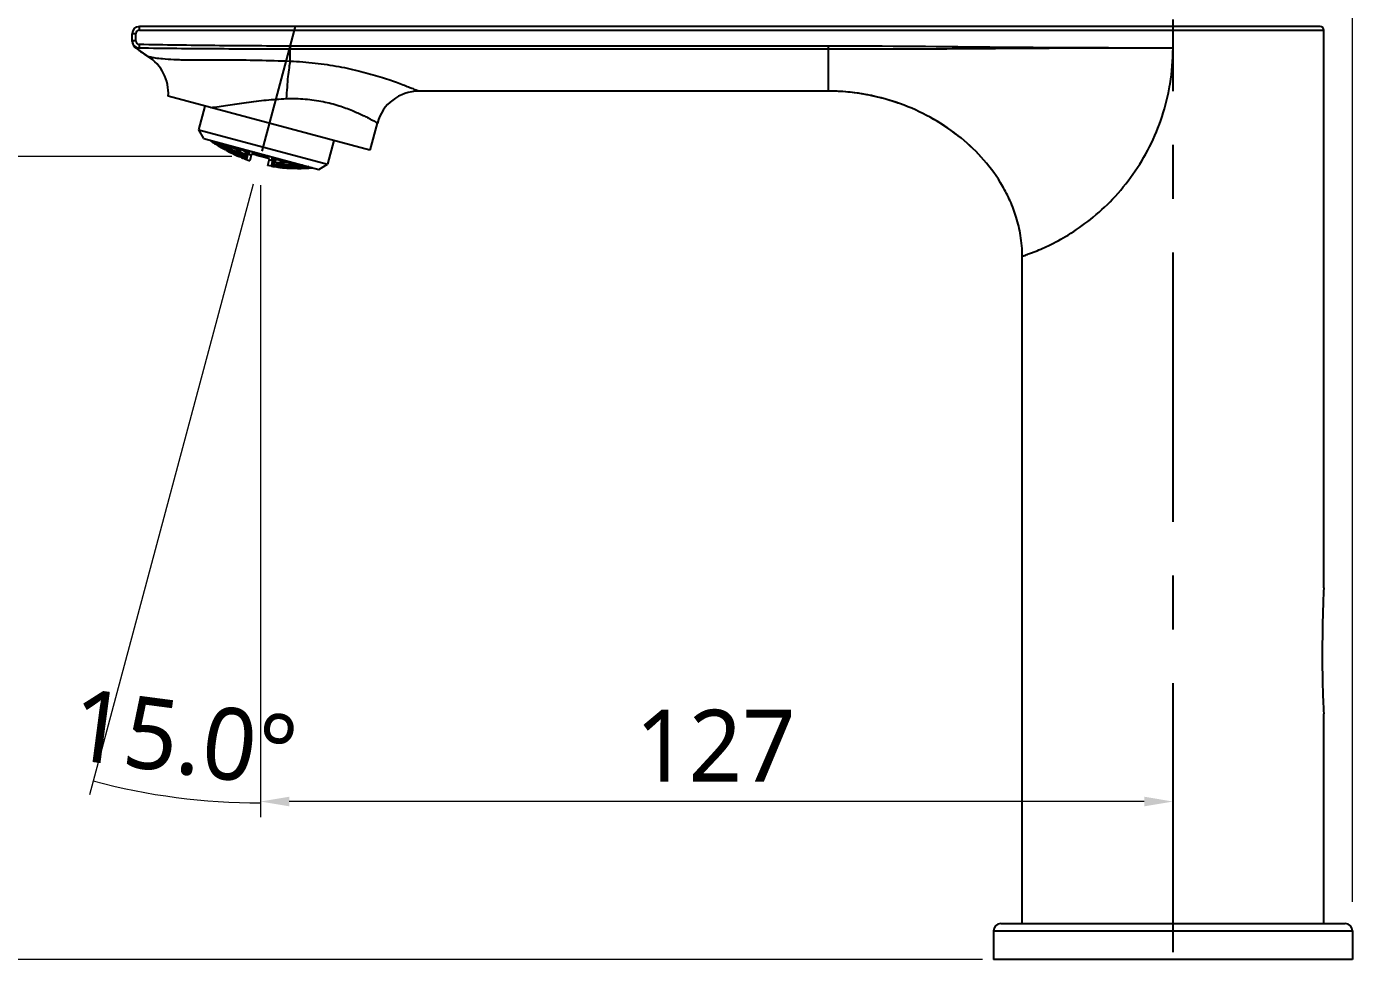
# Model space of a CAD drawing. Extents: x 857 to 1647, y 4681 to 5260.
# Drawn here: x 1226.4 to 1411.1, y 4921.3 to 5051.3 of the extents above; entities that cross this region are included whole.
import ezdxf

# ---------------------------------------------------------------- set-up
doc = ezdxf.new("R2010")
doc.units = 0
doc.header["$LTSCALE"] = 30
doc.header["$MEASUREMENT"] = 0
doc.header["$PDMODE"] = 3
doc.header["$PDSIZE"] = -10
doc.linetypes.add('CENTER', pattern=[2, 1.25, -0.25, 0.25, -0.25])
doc.layers.get('0').update_dxf_attribs({"linetype": 'CONTINUOUS'})
doc.layers.get('DEFPOINTS').update_dxf_attribs({"linetype": 'CONTINUOUS'})
for name, color, linetype in [('80T168354_DXF_AXIS', 7, 'CONTINUOUS'), ('80T168354_DXF_CONTINUOUS_LINE', 7, 'CONTINUOUS'), ('8DZ35B00_DXF_CONTINUOUS_LINE', 7, 'CONTINUOUS'), ('M24421NP-R06DXF_CONTINUOUS_LINE', 7, 'CONTINUOUS')]:
    doc.layers.add(name, color=color, linetype=linetype)
doc.styles.add('Daelim Dimension', font='NanumGothic.ttf')
doc.dimstyles.new('DEFAULT', dxfattribs={"dimscale": 2, "dimtxt": 2, "dimasz": 2, "dimexe": 0, "dimexo": 2, "dimgap": 1, "dimtad": 1, "dimdec": 1, "dimzin": 9, "dimdsep": 46, "dimtxsty": 'Daelim Dimension', "dimcen": 0.5, "dimclrd": 252, "dimclre": 252, "dimclrt": 3, "dimadec": 1, "dimazin": 0, "dimtfac": 1, "dimtdec": 1, "dimtix": 1, "dimtmove": 0, "dimatfit": 3, "dimfxl": 0, "dimtolj": 1, "dimtzin": 1, "dimlwd": 9, "dimlwe": 9, "dimarcsym": 0})

# ---------------------------------------------------------------- blocks, each defined once
blk = doc.blocks.new('*D49')
at = {"color": 5, "lineweight": 9, "ltscale": 0.5}
for p, q in [((1241.12, 5054.27), (1241.12, 5123.09)), ((1411.12, 4929.27), (1411.12, 5123.09)), ((1407.12, 5121.09), (1245.12, 5121.09))]:
    blk.add_line(p, q, dxfattribs=at)
at = {"color": 5, "ltscale": 0.5}
for points in [[(1245.12, 5121.76), (1245.12, 5120.42), (1241.12, 5121.09)], [(1407.12, 5121.76), (1407.12, 5120.42), (1411.12, 5121.09)]]:
    blk.add_solid(points, dxfattribs=at)
at = {"layer": 'DEFPOINTS', "color": 0, "ltscale": 0.5}
for p in [(1241.12, 5121.09), (1241.12, 5050.27), (1411.12, 4925.27)]:
    blk.add_point(p, dxfattribs=at)
at = {"color": 7, "ltscale": 0.5, "insert": (1325.94, 5133.9), "char_height": 10, "width": 20.9, "attachment_point": 2, "style": 'Daelim Dimension'}
blk.add_mtext('\\A1;170', dxfattribs=at)
blk = doc.blocks.new('*D50')
at = {"color": 5, "lineweight": 9, "ltscale": 0.5}
for p, q in [((1254.99, 5033.16), (1195.15, 5033.16)), ((1197.15, 5029.16), (1197.15, 4925.25)), ((1359.6, 4921.25), (1195.15, 4921.25))]:
    blk.add_line(p, q, dxfattribs=at)
at = {"color": 5, "ltscale": 0.5}
for points in [[(1196.48, 5029.16), (1197.82, 5029.16), (1197.15, 5033.16)], [(1196.48, 4925.25), (1197.82, 4925.25), (1197.15, 4921.25)]]:
    blk.add_solid(points, dxfattribs=at)
at = {"layer": 'DEFPOINTS', "color": 0, "ltscale": 0.5}
for p in [(1258.99, 5033.16), (1197.15, 4921.25), (1363.6, 4921.25)]:
    blk.add_point(p, dxfattribs=at)
at = {"color": 7, "ltscale": 0.5, "insert": (1184.36, 4977.37), "char_height": 10, "width": 20.9, "attachment_point": 2, "rotation": 90, "style": 'Daelim Dimension'}
blk.add_mtext('\\A1;112', dxfattribs=at)
blk = doc.blocks.new('*D51')
at = {"color": 5, "lineweight": 9, "ltscale": 0.5}
for p, q in [((1259.01, 5029.14), (1259.01, 4941.26)), ((1386.12, 4930.25), (1386.12, 4945.26)), ((1382.12, 4943.26), (1263.01, 4943.26))]:
    blk.add_line(p, q, dxfattribs=at)
at = {"color": 5, "ltscale": 0.5}
for points in [[(1263.01, 4943.93), (1263.01, 4942.59), (1259.01, 4943.26)], [(1382.12, 4943.93), (1382.12, 4942.59), (1386.12, 4943.26)]]:
    blk.add_solid(points, dxfattribs=at)
at = {"layer": 'DEFPOINTS', "color": 0, "ltscale": 0.5}
for p in [(1259.01, 5033.14), (1259.01, 4943.26), (1386.12, 4926.25)]:
    blk.add_point(p, dxfattribs=at)
at = {"color": 7, "ltscale": 0.5, "insert": (1322.37, 4956.05), "char_height": 10, "width": 20.9, "attachment_point": 2, "style": 'Daelim Dimension'}
blk.add_mtext('\\A1;127', dxfattribs=at)
blk = doc.blocks.new('*D52')
at = {"color": 5, "lineweight": 9, "ltscale": 0.5}
for p, q in [((1257.97, 5029.27), (1235.18, 4944.2)), ((1259.01, 5029.14), (1259.01, 4941.06))]:
    blk.add_line(p, q, dxfattribs=at)
blk.add_arc((1259.01, 5033.16), 90.1, 255, 270, dxfattribs=at)
at = {"layer": 'DEFPOINTS', "color": 0, "ltscale": 0.5}
for p in [(1259.01, 5033.44), (1259.01, 5033.14), (1259.01, 5033.14), (1259.09, 5033.43), (1243.37, 4944.43)]:
    blk.add_point(p, dxfattribs=at)
at = {"color": 7, "ltscale": 0.5, "insert": (1249, 4957.09), "char_height": 10, "width": 20.6, "attachment_point": 2, "rotation": 352.5, "style": 'Daelim Dimension'}
blk.add_mtext('\\A1;15.0°', dxfattribs=at)
blk = doc.blocks.new('_None')

msp = doc.modelspace()

# ---------------------------------------------------------------- linework, layer by layer
at = {"layer": '80T168354_DXF_AXIS', "color": 7, "linetype": 'CENTER'}
for p, q in [((1386.12, 4922.25), (1386.12, 5052.25)), ((1259.21, 5033.89), (1263.87, 5051.27))]:
    msp.add_line(p, q, dxfattribs=at)
at = {"layer": '80T168354_DXF_CONTINUOUS_LINE', "color": 7, "linetype": 'Continuous'}
for p, q in [((1406.62, 5051.25), (1242.12, 5051.25)), ((1407.12, 4973.02), (1407.12, 5050.75)), ((1241.12, 5049.16), (1241.12, 5050.25)), ((1243.3, 5047.09), (1241.72, 5048.25)), ((1241.73, 5048.24), (1241.73, 5048.24)), ((1274.25, 5034), (1246.14, 5041.53)), ((1338.12, 5042.25), (1281.07, 5042.25)), ((1275.27, 5037.8), (1274.25, 5034)), ((1365.12, 4926.25), (1365.12, 5019.25)), ((1407.12, 4926.25), (1407.12, 4955.48))]:
    msp.add_line(p, q, dxfattribs=at)
at = {"layer": '80T168354_DXF_CONTINUOUS_LINE', "color": 9, "linetype": 'Continuous'}
for p, q in [((1242.12, 5050.75), (1242.12, 5051.25)), ((1242.12, 5050.75), (1407.12, 5050.75)), ((1386.12, 5048.25), (1386.12, 5051.25)), ((1241.62, 5050.25), (1241.12, 5050.25)), ((1241.62, 5049.24), (1241.12, 5049.24)), ((1241.62, 5049.24), (1241.62, 5050.25)), ((1242.11, 5048.74), (1242.1, 5048.24)), ((1263.12, 5048.53), (1263.12, 5048.1)), ((1338.12, 5048.53), (1263.12, 5048.53)), ((1338.12, 5042.25), (1338.12, 5048.53)), ((1253.84, 5046.6), (1254.27, 5046.6)), ((1338.12, 5048.1), (1263.12, 5048.1))]:
    msp.add_line(p, q, dxfattribs=at)
at = {"layer": '80T168354_DXF_CONTINUOUS_LINE', "color": 4, "linetype": 'Continuous'}
for p, q in [((1347.71, 5040.63), (1347.76, 5040.61)), ((1359.44, 5033.01), (1359.46, 5032.98))]:
    msp.add_line(p, q, dxfattribs=at)
at = {"layer": '80T168354_DXF_CONTINUOUS_LINE', "color": 7, "linetype": 'Continuous'}
for centre, radius, start, end in [((1242.12, 5050.25), 1, 90, 180), ((1406.62, 5050.75), 0.5, 0, 90), ((1242.12, 5049.24), 1, 180.0001, 268.8228), ((1242.12, 5049.16), 1, 180, 246.911), ((1248.7, 5056.16), 10.55, 228.6484, 230.9402), ((1240.16, 5041.98), 6, 355.6831, 58.3462), ((1281.07, 5036.25), 6, 90, 165)]:
    msp.add_arc(centre, radius, start, end, dxfattribs=at)
at = {"layer": '80T168354_DXF_CONTINUOUS_LINE', "color": 9, "linetype": 'Continuous'}
for centre, radius, start, end in [((1242.12, 5050.25), 0.5, 90, 180), ((1242.12, 5049.24), 0.5, 179.9953, 268.818), ((1070.75, 5045.57), 192.39, 0.2539, 0.7538), ((1355.54, 5048.25), 30.58, 350.6499, 359.9975), ((1355.83, 5048.21), 30.29, 350.3013, 350.6368), ((1352.41, 5056.34), 39.21, 290.9476, 291.2927)]:
    msp.add_arc(centre, radius, start, end, dxfattribs=at)
at = {"layer": '80T168354_DXF_CONTINUOUS_LINE', "color": 4, "linetype": 'Continuous'}
for centre, radius, start, end in [((1251.23, 5059.91), 15.07, 237.9049, 238.0621), ((1251.34, 5060.09), 15.28, 238.0622, 238.2757), ((1338.1, 5013.27), 28.98, 80.4466, 89.9572), ((1337.96, 5012.36), 29.9, 70.9662, 80.3311), ((1338.66, 5013.68), 28.4, 51.9918, 61.4384), ((1339.23, 5014.45), 27.45, 51.8005, 51.9406), ((1339.93, 5015.3), 26.35, 42.2326, 51.8665), ((1344.7, 5018.59), 20.51, 21.758, 21.9247)]:
    msp.add_arc(centre, radius, start, end, dxfattribs=at)
at = {"layer": '80T168354_DXF_CONTINUOUS_LINE', "color": 9, "linetype": 'Continuous'}
for points, knots in [([(1263.12, 5048.53), (1259.62, 5048.53), (1254.37, 5048.56), (1247.36, 5048.65), (1243.86, 5048.71), (1242.11, 5048.74)], [0, 0, 0, 0, 0.499999, 0.75, 1, 1, 1, 1]), ([(1386.12, 5048.25), (1378.12, 5048.25), (1362.12, 5048.29), (1346.12, 5048.53), (1338.12, 5048.53)], [0, 0, 0, 0, 0.5, 1, 1, 1, 1]), ([(1241.73, 5048.24), (1241.79, 5048.22), (1241.92, 5048.19), (1242.04, 5048.22), (1242.1, 5048.24)], [0, 0, 0, 0, 0.506949, 1, 1, 1, 1]), ([(1263.12, 5048.1), (1259.62, 5048.1), (1254.36, 5048.11), (1247.36, 5048.16), (1243.85, 5048.21), (1242.1, 5048.24)], [0, 0, 0, 0, 0.500029, 0.750022, 1, 1, 1, 1]), ([(1243.3, 5047.09), (1243.31, 5047.09), (1243.34, 5047.08), (1243.42, 5047.06), (1243.54, 5047.04), (1243.73, 5047), (1244, 5046.95), (1244.54, 5046.86), (1245.52, 5046.75), (1247.06, 5046.65), (1249.04, 5046.6), (1251.35, 5046.59), (1252.99, 5046.6), (1253.84, 5046.6)], [0, 0, 0, 0, 0.002295, 0.009208, 0.021221, 0.03915, 0.064147, 0.097645, 0.19629, 0.343477, 0.534982, 0.75795, 1, 1, 1, 1]), ([(1254.27, 5046.6), (1255.74, 5046.6), (1258.69, 5046.58), (1261.65, 5046.49), (1263.14, 5046.43)], [0, 0, 0, 0, 0.496859, 1, 1, 1, 1]), ([(1386.12, 5048.25), (1382.12, 5048.25), (1376.12, 5048.24), (1368.12, 5048.21), (1362.12, 5048.17), (1356.12, 5048.12), (1348.12, 5048.09), (1342.12, 5048.1), (1338.12, 5048.1)], [0, 0, 0, 0, 0.250006, 0.375008, 0.50001, 0.625008, 0.750002, 1, 1, 1, 1]), ([(1263.14, 5046.43), (1263.07, 5046.13), (1262.95, 5045.41), (1262.8, 5044.2), (1262.68, 5042.76), (1262.62, 5041.74), (1262.59, 5041.2)], [0, 0, 0, 0, 0.176108, 0.413331, 0.694746, 1, 1, 1, 1]), ([(1263.14, 5046.43), (1264.3, 5046.38), (1266.57, 5046.21), (1269.85, 5045.72), (1272.88, 5045.05), (1275.19, 5044.4), (1276.83, 5043.87), (1277.89, 5043.5), (1278.81, 5043.16), (1279.58, 5042.86), (1280.13, 5042.64), (1280.48, 5042.5), (1280.69, 5042.41), (1280.85, 5042.35), (1280.96, 5042.3), (1281.03, 5042.27), (1281.06, 5042.25), (1281.07, 5042.25)], [0, 0, 0, 0, 0.187817, 0.368875, 0.538082, 0.689831, 0.757288, 0.818077, 0.871385, 0.916411, 0.952389, 0.966769, 0.978642, 0.987946, 0.994629, 0.998654, 1, 1, 1, 1]), ([(1366.65, 5019.8), (1367.36, 5020.08), (1369.02, 5020.79), (1371.72, 5022.25), (1374.77, 5024.39), (1378.94, 5028.21), (1383.27, 5034.34), (1385.18, 5040.13), (1385.69, 5043.11)], [0, 0, 0, 0, 0.072569, 0.172338, 0.293159, 0.427424, 0.711547, 1, 1, 1, 1]), ([(1252.02, 5039.96), (1252.83, 5040.05), (1254.51, 5040.29), (1257.1, 5040.69), (1259.81, 5041.04), (1261.66, 5041.17), (1262.59, 5041.2)], [0, 0, 0, 0, 0.230015, 0.478449, 0.737457, 1, 1, 1, 1]), ([(1262.59, 5041.2), (1263.47, 5041.24), (1265.19, 5041.2), (1267.66, 5040.85), (1269.85, 5040.28), (1271.71, 5039.6), (1273.01, 5039.01), (1273.86, 5038.59), (1274.35, 5038.33), (1274.74, 5038.11), (1274.99, 5037.97), (1275.14, 5037.88), (1275.21, 5037.84), (1275.25, 5037.82), (1275.27, 5037.8)], [0, 0, 0, 0, 0.198764, 0.387403, 0.55928, 0.708899, 0.831721, 0.881773, 0.923575, 0.956661, 0.980622, 0.989076, 0.995137, 1, 1, 1, 1]), ([(1365.12, 5019.25), (1365.12, 5019.25), (1365.13, 5019.25), (1365.14, 5019.26), (1365.17, 5019.27), (1365.21, 5019.28), (1365.25, 5019.29), (1365.34, 5019.32), (1365.47, 5019.36), (1365.65, 5019.43), (1365.88, 5019.51), (1366.14, 5019.61), (1366.33, 5019.68), (1366.43, 5019.72)], [0, 0, 0, 0, 0.003912, 0.015649, 0.035216, 0.062617, 0.097859, 0.140946, 0.250688, 0.39183, 0.564039, 0.766899, 1, 1, 1, 1])]:
    msp.add_open_spline(points, degree=3, knots=knots, dxfattribs=at)
at = {"layer": '80T168354_DXF_CONTINUOUS_LINE', "color": 7, "linetype": 'Continuous'}
for points, knots in [([(1242.05, 5047.97), (1242.15, 5047.89), (1242.55, 5047.58), (1242.98, 5047.29), (1243.3, 5047.09)], [0, 0, 0, 0, 0.251016, 1, 1, 1, 1]), ([(1365.12, 5019.25), (1365.12, 5020.22), (1364.97, 5022.05), (1364.36, 5024.63), (1363.49, 5026.93), (1362.08, 5029.67), (1359.88, 5032.72), (1355.52, 5036.91), (1348.37, 5040.99), (1341.69, 5042.25), (1338.12, 5042.25)], [0, 0, 0, 0, 0.074281, 0.140891, 0.203119, 0.262622, 0.377415, 0.490718, 0.725343, 1, 1, 1, 1]), ([(1407.12, 4973.02), (1407.06, 4971.7), (1406.96, 4968.75), (1406.89, 4964.18), (1406.93, 4959.66), (1407.05, 4956.76), (1407.12, 4955.48)], [0, 0, 0, 0, 0.226623, 0.503739, 0.781601, 1, 1, 1, 1])]:
    msp.add_open_spline(points, degree=3, knots=knots, dxfattribs=at)
at = {"layer": '8DZ35B00_DXF_CONTINUOUS_LINE', "color": 9, "linetype": 'Continuous'}
msp.add_line((1361.12, 4925.25), (1411.12, 4925.25), dxfattribs=at)
at = {"layer": '8DZ35B00_DXF_CONTINUOUS_LINE', "color": 7, "linetype": 'Continuous'}
for p, q in [((1361.12, 4925.25), (1361.12, 4921.25)), ((1362.12, 4926.25), (1410.12, 4926.25)), ((1411.12, 4925.25), (1411.12, 4921.25)), ((1411.12, 4921.25), (1361.12, 4921.25))]:
    msp.add_line(p, q, dxfattribs=at)
for centre, start, end in [((1362.12, 4925.25), 90, 180), ((1410.12, 4925.25), 0, 90)]:
    msp.add_arc(centre, 1, start, end, dxfattribs=at)
at = {"layer": 'M24421NP-R06DXF_CONTINUOUS_LINE', "color": 7, "linetype": 'Continuous'}
for p, q in [((1250.39, 5036.86), (1251.27, 5040.16)), ((1251.1, 5035.64), (1250.39, 5036.86)), ((1250.39, 5036.86), (1268.34, 5032.05)), ((1251.1, 5035.64), (1267.11, 5031.35)), ((1252.17, 5035.28), (1252.19, 5035.35)), ((1252.26, 5035.22), (1252.29, 5035.2)), ((1252.35, 5035.22), (1252.33, 5035.24)), ((1252.47, 5035.15), (1252.47, 5035.15)), ((1252.48, 5035.05), (1252.49, 5035.04)), ((1252.51, 5035.06), (1252.5, 5035.07)), ((1252.55, 5035.24), (1252.54, 5035.25)), ((1252.58, 5034.98), (1252.59, 5034.97)), ((1252.59, 5034.97), (1252.61, 5034.96)), ((1252.61, 5034.96), (1252.62, 5035)), ((1252.62, 5035.01), (1252.66, 5035.15)), ((1252.67, 5035.17), (1252.68, 5035.22)), ((1253.27, 5034.54), (1253.28, 5034.58)), ((1253.29, 5034.59), (1253.32, 5034.73)), ((1253.33, 5034.75), (1253.39, 5034.98)), ((1253.38, 5034.47), (1253.39, 5034.47)), ((1253.41, 5034.49), (1253.39, 5034.5)), ((1253.4, 5035.01), (1253.4, 5035.02)), ((1253.59, 5034.36), (1253.61, 5034.35)), ((1253.61, 5034.34), (1253.61, 5034.34)), ((1253.64, 5034.42), (1253.63, 5034.42)), ((1253.73, 5034.28), (1253.71, 5034.29)), ((1253.73, 5034.28), (1253.75, 5034.37)), ((1253.76, 5034.39), (1253.8, 5034.57)), ((1253.81, 5034.6), (1253.89, 5034.87)), ((1254.4, 5033.91), (1254.43, 5034)), ((1254.43, 5034.02), (1254.48, 5034.2)), ((1254.49, 5034.22), (1254.56, 5034.5)), ((1254.51, 5033.86), (1254.52, 5033.86)), ((1254.52, 5033.86), (1254.53, 5033.86)), ((1254.57, 5034.53), (1254.61, 5034.7)), ((1254.73, 5033.73), (1254.74, 5033.72)), ((1254.76, 5033.75), (1254.75, 5033.75)), ((1254.75, 5033.75), (1254.75, 5033.75)), ((1254.83, 5033.68), (1254.85, 5033.67)), ((1254.85, 5033.67), (1254.86, 5033.66)), ((1254.86, 5033.66), (1254.87, 5033.71)), ((1254.87, 5033.72), (1254.91, 5033.85)), ((1254.92, 5033.87), (1254.98, 5034.09)), ((1254.99, 5034.13), (1255.07, 5034.45)), ((1255, 5034.59), (1255.02, 5034.57)), ((1255.08, 5034.49), (1255.1, 5034.57)), ((1255.6, 5033.54), (1255.66, 5033.77)), ((1255.67, 5033.8), (1255.76, 5034.11)), ((1255.77, 5034.16), (1255.83, 5034.37)), ((1256.1, 5033.45), (1256.18, 5033.72)), ((1256.19, 5033.76), (1256.28, 5034.12)), ((1256.22, 5034.27), (1256.23, 5034.25)), ((1256.3, 5034.17), (1256.32, 5034.24)), ((1256.89, 5033.47), (1256.98, 5033.83)), ((1257, 5033.88), (1257.04, 5034.05)), ((1257.41, 5033.49), (1257.52, 5033.9)), ((1258.16, 5033.38), (1258.24, 5033.66)), ((1258.25, 5033.71), (1258.25, 5033.72)), ((1258.25, 5033.71), (1258.27, 5033.72)), ((1269.22, 5035.35), (1268.34, 5032.05)), ((1255.55, 5033.33), (1255.56, 5033.38)), ((1255.56, 5033.39), (1255.6, 5033.52)), ((1255.68, 5033.31), (1255.67, 5033.31)), ((1255.67, 5033.31), (1255.67, 5033.31)), ((1255.67, 5033.28), (1255.67, 5033.28)), ((1255.71, 5033.44), (1255.7, 5033.45)), ((1255.88, 5033.22), (1255.91, 5033.2)), ((1255.9, 5033.19), (1255.88, 5033.2)), ((1255.9, 5033.18), (1255.9, 5033.19)), ((1256, 5033.15), (1256.02, 5033.14)), ((1256.02, 5033.14), (1256.01, 5033.14)), ((1256.02, 5033.14), (1256.05, 5033.23)), ((1256.05, 5033.25), (1256.1, 5033.42)), ((1256.72, 5032.86), (1256.75, 5032.95)), ((1256.75, 5032.97), (1256.8, 5033.14)), ((1256.8, 5033.17), (1256.88, 5033.44)), ((1256.83, 5032.83), (1256.85, 5032.83)), ((1256.86, 5032.95), (1256.88, 5032.94)), ((1257.25, 5033.54), (1257.03, 5032.72)), ((1257.03, 5032.74), (1257.04, 5032.73)), ((1257.03, 5032.72), (1257.51, 5032.55)), ((1257.09, 5032.93), (1257.08, 5032.94)), ((1257.76, 5033.49), (1257.51, 5032.55)), ((1260.27, 5032.82), (1257.76, 5033.49)), ((1258.67, 5033.32), (1258.74, 5033.59)), ((1259.39, 5033.13), (1259.47, 5033.4)), ((1259.86, 5032.93), (1259.94, 5033.2)), ((1259.94, 5033.27), (1259.95, 5033.26)), ((1259.95, 5033.26), (1259.95, 5033.27)), ((1260.02, 5031.88), (1260.27, 5032.82)), ((1260.51, 5031.79), (1260.02, 5031.88)), ((1260.51, 5031.79), (1260.73, 5032.61)), ((1260.56, 5032.64), (1260.67, 5033.05)), ((1260.58, 5032), (1260.57, 5032)), ((1260.63, 5032.23), (1260.64, 5032.22)), ((1260.76, 5031.84), (1260.75, 5031.84)), ((1260.85, 5031.76), (1260.87, 5031.84)), ((1260.88, 5031.86), (1260.93, 5032.04)), ((1260.93, 5032.06), (1261, 5032.33)), ((1261.01, 5032.37), (1261.11, 5032.73)), ((1261.12, 5032.78), (1261.17, 5032.94)), ((1261.63, 5031.75), (1261.67, 5031.93)), ((1261.68, 5031.96), (1261.75, 5032.23)), ((1261.76, 5032.26), (1261.86, 5032.63)), ((1261.87, 5032.68), (1261.89, 5032.75)), ((1262.16, 5031.79), (1262.22, 5032.01)), ((1262.23, 5032.04), (1262.31, 5032.36)), ((1262.32, 5032.4), (1262.38, 5032.62)), ((1262.92, 5031.73), (1262.98, 5031.95)), ((1262.99, 5031.98), (1263.07, 5032.3)), ((1263.08, 5032.34), (1263.1, 5032.42)), ((1263.18, 5032.38), (1263.21, 5032.39)), ((1263.41, 5031.61), (1263.46, 5031.79)), ((1263.47, 5031.82), (1263.54, 5032.09)), ((1263.55, 5032.13), (1263.59, 5032.29)), ((1264.24, 5031.8), (1264.31, 5032.08)), ((1264.73, 5031.69), (1264.8, 5031.92)), ((1264.8, 5031.96), (1264.81, 5031.97)), ((1267.11, 5031.35), (1268.34, 5032.05)), ((1261.6, 5031.65), (1261.62, 5031.74)), ((1261.73, 5031.62), (1261.72, 5031.62)), ((1261.75, 5031.76), (1261.76, 5031.76)), ((1261.98, 5031.62), (1261.97, 5031.62)), ((1261.97, 5031.59), (1261.98, 5031.59)), ((1261.99, 5031.62), (1261.98, 5031.62)), ((1262.1, 5031.58), (1262.11, 5031.62)), ((1262.12, 5031.63), (1262.15, 5031.77)), ((1262.86, 5031.52), (1262.87, 5031.56)), ((1262.88, 5031.57), (1262.91, 5031.7)), ((1263.01, 5031.54), (1263, 5031.54)), ((1263, 5031.54), (1263, 5031.54)), ((1263.25, 5031.52), (1263.26, 5031.52)), ((1263.38, 5031.51), (1263.41, 5031.59)), ((1264.16, 5031.49), (1264.18, 5031.58)), ((1264.18, 5031.6), (1264.23, 5031.78)), ((1264.29, 5031.48), (1264.28, 5031.48)), ((1264.56, 5031.51), (1264.54, 5031.51)), ((1264.68, 5031.48), (1264.69, 5031.53)), ((1264.69, 5031.54), (1264.73, 5031.67)), ((1265.46, 5031.51), (1265.47, 5031.56)), ((1265.46, 5031.51), (1265.48, 5031.52)), ((1265.48, 5031.57), (1265.51, 5031.71)), ((1265.48, 5031.52), (1265.5, 5031.52)), ((1265.52, 5031.73), (1265.53, 5031.77)), ((1265.61, 5031.55), (1265.6, 5031.56)), ((1265.67, 5031.73), (1265.65, 5031.73)), ((1266, 5031.57), (1266.02, 5031.64))]:
    msp.add_line(p, q, dxfattribs=at)
for centre, radius, start, end in [((1264.18, 5052.45), 20.96, 234.4128, 235.031), ((1264.18, 5052.45), 20.96, 234.4492, 235.0258), ((1254.99, 5039.9), 5.42, 238.6643, 239.8406), ((1255.83, 5039.99), 5.98, 232.1943, 233.1377), ((1256.82, 5040.18), 6.67, 226.5536, 227.3018), ((1255.8, 5039.94), 5.92, 233.1387, 233.5227), ((1255.92, 5039.89), 5.94, 232.2367, 234.2047), ((1255.77, 5039.91), 5.87, 233.5224, 234.1568), ((1255.09, 5039.81), 5.41, 238.701, 240.7583), ((1256.77, 5040.13), 6.6, 227.3025, 227.7353), ((1254.95, 5039.85), 5.35, 240.1415, 240.7273), ((1256.94, 5040.12), 6.68, 226.2016, 228.0218), ((1254.4, 5039.89), 5.05, 245.5698, 247.7195), ((1255.71, 5039.83), 5.77, 234.1537, 235.9429), ((1254.92, 5039.79), 5.29, 240.7244, 242.8146), ((1256.65, 5040), 6.43, 228, 229.8378), ((1255.06, 5039.75), 5.33, 240.7619, 241.3452), ((1255.86, 5039.81), 5.84, 234.2094, 234.616), ((1254.26, 5039.9), 4.97, 248.8725, 249.8729), ((1256.82, 5039.99), 6.51, 228.0566, 228.6838), ((1254.38, 5039.86), 5.01, 247.7217, 248.3257), ((1255.82, 5039.75), 5.77, 234.7927, 235.7688), ((1255.03, 5039.7), 5.28, 241.4748, 242.8462), ((1256.75, 5039.91), 6.4, 228.6823, 229.8838), ((1254.37, 5039.84), 4.99, 248.325, 249.8868), ((1257.85, 5040.18), 7.21, 223.3776, 224.0198), ((1264.18, 5052.45), 20.97, 236.5041, 238.6515), ((1264.18, 5052.45), 20.92, 236.4533, 238.607), ((1264.18, 5052.45), 20.93, 236.4629, 238.6154), ((1264.18, 5052.45), 20.78, 236.3279, 238.4971), ((1264.18, 5052.45), 20.76, 236.3082, 238.4798), ((1264.18, 5052.45), 20.53, 237.8877, 238.291), ((1256.12, 5039.28), 5.54, 238.9947, 239.3935), ((1256.95, 5039.38), 6.04, 232.5773, 233.8477), ((1255.4, 5039.3), 5.16, 245.7679, 247.2746), ((1256.11, 5039.25), 5.5, 239.393, 240.2702), ((1257.97, 5039.63), 6.76, 226.5502, 227.6434), ((1254.8, 5039.51), 4.98, 252.842, 254.3565), ((1264.18, 5052.45), 20.5, 238.1756, 238.2641), ((1259.2, 5040.01), 7.68, 220.9145, 221.8235), ((1256.23, 5039.2), 5.52, 239.0219, 240.3567), ((1256.08, 5039.21), 5.45, 240.4118, 241.0176), ((1254.25, 5039.91), 4.97, 260.1271, 261.1275), ((1257.05, 5039.3), 6.01, 232.6077, 234.5221), ((1255.52, 5039.22), 5.16, 245.7866, 247.8885), ((1255.39, 5039.27), 5.13, 247.2756, 247.8753), ((1256.9, 5039.3), 5.94, 234.0324, 234.4964), ((1257.89, 5039.55), 6.64, 227.6446, 228.3537), ((1258.06, 5039.55), 6.71, 226.58, 228.3807), ((1254.91, 5039.44), 4.99, 252.8473, 254.9996), ((1256.05, 5039.16), 5.39, 241.0156, 242.8146), ((1254.8, 5039.51), 4.98, 254.3567, 255), ((1256.85, 5039.23), 5.86, 234.4938, 236.104), ((1255.38, 5039.24), 5.1, 247.874, 249.9937), ((1258.95, 5039.79), 7.36, 221.8077, 224.3181), ((1257.79, 5039.43), 6.49, 228.3495, 230.1914), ((1256.19, 5039.14), 5.45, 240.357, 241.6387), ((1259.24, 5039.9), 7.59, 220.9404, 223.3681), ((1254.37, 5039.84), 4.99, 260.1141, 262.2792), ((1254.8, 5039.51), 4.98, 255.0004, 257.158), ((1256.99, 5039.21), 5.9, 234.5262, 235.1619), ((1255.5, 5039.19), 5.13, 247.8906, 248.4951), ((1256.81, 5039.17), 5.78, 236.1069, 236.451), ((1257.95, 5039.43), 6.56, 228.3853, 229.0767), ((1256.16, 5039.08), 5.38, 241.7136, 242.8579), ((1254.91, 5039.44), 4.99, 255, 255.6631), ((1256.95, 5039.15), 5.84, 235.1612, 236.1707), ((1255.5, 5039.17), 5.1, 248.6178, 250.0054), ((1257.88, 5039.35), 6.45, 229.0755, 230.224), ((1254.91, 5039.44), 4.99, 255.6632, 257.1527), ((1254.38, 5039.9), 5.05, 262.2799, 264.4302), ((1256.92, 5039.11), 5.79, 236.1718, 236.4787), ((1259.01, 5039.68), 7.27, 223.3835, 224.3499), ((1264.18, 5052.45), 20.96, 240.079, 242.1904), ((1264.18, 5052.45), 20.96, 240.0751, 242.1871), ((1264.18, 5052.45), 20.87, 240.0092, 242.1309), ((1264.18, 5052.45), 20.85, 239.9976, 242.121), ((1264.18, 5052.45), 20.67, 239.8628, 242.006), ((1264.18, 5052.45), 20.64, 239.8429, 241.989), ((1264.18, 5052.45), 20.37, 239.6329, 241.8099), ((1264.18, 5052.45), 20.33, 239.8437, 241.785), ((1257.26, 5038.7), 5.58, 239.2285, 240.5977), ((1256.55, 5038.71), 5.25, 245.9319, 247.2305), ((1255.93, 5038.88), 5.09, 252.8869, 254.3673), ((1258.11, 5038.86), 6.09, 232.8416, 234.0633), ((1259.13, 5039.15), 6.79, 226.8076, 227.8533), ((1255.37, 5039.24), 5.1, 260.0063, 262.1267), ((1257.37, 5038.63), 5.57, 239.2464, 241.2419), ((1256.66, 5038.63), 5.24, 245.9437, 248.6133), ((1257.23, 5038.65), 5.53, 240.599, 241.2273), ((1258.07, 5038.8), 6.02, 234.065, 234.4188), ((1256.52, 5038.66), 5.2, 247.3898, 250.082), ((1258.21, 5038.78), 6.07, 232.8602, 234.7677), ((1256.05, 5038.82), 5.1, 252.8908, 254.8937), ((1260.36, 5039.56), 7.7, 221.1368, 221.9998), ((1255.93, 5038.87), 5.08, 254.3675, 255), ((1258.05, 5038.77), 5.99, 234.4188, 234.7453), ((1254.83, 5039.85), 5.32, 267.1887, 271.356), ((1258.96, 5038.96), 6.54, 227.8401, 230.421), ((1257.2, 5038.6), 5.46, 241.225, 243.1228), ((1258, 5038.7), 5.9, 234.7413, 236.6696), ((1259.23, 5039.08), 6.76, 226.8259, 228.651), ((1255.49, 5039.18), 5.11, 259.9956, 262.1111), ((1255.93, 5038.88), 5.09, 255.0004, 257.1131), ((1260.12, 5039.35), 7.38, 221.9835, 224.523), ((1255.38, 5039.3), 5.15, 262.1274, 264.233), ((1260.41, 5039.45), 7.6, 221.1472, 223.6042), ((1254.95, 5039.81), 5.37, 267.1731, 271.3027), ((1257.34, 5038.57), 5.5, 241.2452, 241.7403), ((1258.15, 5038.69), 5.96, 234.7717, 235.4215), ((1256.05, 5038.81), 5.09, 254.894, 255.6465), ((1257.32, 5038.54), 5.46, 241.858, 242.8768), ((1259.11, 5038.95), 6.59, 228.6583, 229.3405), ((1256.64, 5038.58), 5.19, 248.7141, 250.0918), ((1258.1, 5038.63), 5.88, 235.4203, 236.6899), ((1256.05, 5038.82), 5.1, 255.6467, 257.1092), ((1255.5, 5039.23), 5.16, 262.1118, 264.2134), ((1259.05, 5038.87), 6.49, 229.3394, 230.4413), ((1264.18, 5052.45), 20.97, 243.6095, 245.6924), ((1264.18, 5052.45), 20.92, 243.5789, 245.6675), ((1264.18, 5052.45), 20.93, 243.5847, 245.6722), ((1261.42, 5039.76), 8.31, 218.1357, 218.9843), ((1260.18, 5039.24), 7.29, 223.6201, 224.5409), ((1264.18, 5052.45), 20.78, 243.5035, 245.6061), ((1264.18, 5052.45), 20.76, 243.4916, 245.5965), ((1264.18, 5052.45), 20.53, 243.362, 245.4911), ((1264.18, 5052.45), 20.5, 243.3436, 245.4761), ((1261.53, 5039.71), 8.3, 218.2494, 218.9923), ((1264.18, 5052.45), 20.18, 243.1537, 245.3216), ((1264.18, 5052.45), 20.13, 243.1278, 245.3005), ((1260.32, 5038.74), 6.81, 226.9369, 227.9387), ((1255.96, 5039.21), 5.42, 266.9392, 271.0254), ((1260.15, 5038.56), 6.57, 227.9252, 230.5361), ((1261.56, 5039.2), 7.72, 221.2149, 222.0326), ((1255.38, 5039.96), 5.82, 273.8819, 277.8326), ((1260.42, 5038.68), 6.78, 226.9421, 228.7905), ((1256.08, 5039.18), 5.46, 266.9307, 270.9834), ((1261.32, 5038.98), 7.39, 222.0157, 224.5947), ((1255.49, 5039.95), 5.89, 273.8615, 277.7679), ((1261.61, 5039.09), 7.6, 221.2102, 223.7066), ((1262.63, 5039.43), 8.32, 218.0798, 218.9917), ((1261.38, 5038.87), 7.29, 223.7231, 224.5994), ((1264.18, 5052.45), 20.37, 246.8534, 248.9794), ((1264.18, 5052.45), 20.33, 246.8382, 248.9682), ((1262.74, 5039.39), 8.29, 218.2874, 218.9848), ((1264.18, 5052.45), 19.96, 246.6842, 248.8547), ((1264.18, 5052.45), 19.91, 246.6634, 248.8394), ((1262.79, 5038.91), 7.71, 221.1518, 221.9226), ((1255.85, 5040.27), 6.48, 280.1653, 283.4711), ((1262.58, 5038.71), 7.42, 221.9095, 224.1834), ((1255.95, 5040.3), 6.59, 280.1457, 283.8064), ((1262.85, 5038.82), 7.62, 221.1335, 223.3346), ((1264.18, 5052.45), 19.71, 250.2538, 252.4387), ((1264.18, 5052.45), 19.65, 251.9276, 252.4315), ((1264.05, 5038.71), 7.7, 220.9451, 221.6708), ((1256.38, 5040.58), 7.21, 285.9802, 286.6224), ((1264.09, 5038.6), 7.57, 220.9095, 223.5174), ((1257.71, 5038.2), 5.33, 246.045, 246.5252), ((1257.08, 5038.33), 5.17, 252.919, 254.3747), ((1258.43, 5038.22), 5.63, 239.3811, 240.685), ((1257.7, 5038.18), 5.31, 246.525, 247.4069), ((1256.51, 5038.64), 5.18, 259.9159, 261.3166), ((1259.29, 5038.41), 6.13, 232.9979, 234.1733), ((1257.83, 5038.14), 5.32, 246.0533, 247.4144), ((1257.69, 5038.14), 5.26, 247.4703, 250.1435), ((1258.54, 5038.15), 5.61, 239.3895, 241.7527), ((1257.2, 5038.27), 5.17, 252.9216, 254.9058), ((1258.38, 5038.13), 5.53, 240.8335, 243.1294), ((1257.08, 5038.32), 5.16, 254.3749, 254.897), ((1259.24, 5038.35), 6.05, 234.2459, 234.6822), ((1259.39, 5038.35), 6.1, 233.0056, 234.8934), ((1256.63, 5038.59), 5.2, 259.909, 261.9417), ((1256.52, 5038.67), 5.2, 261.3161, 261.9529), ((1259.18, 5038.26), 5.94, 234.6775, 236.8003), ((1257.08, 5038.33), 5.16, 254.8974, 257.0811), ((1256.52, 5038.7), 5.24, 261.9549, 264.0692), ((1257.82, 5038.11), 5.28, 247.4146, 248.7064), ((1257.2, 5038.27), 5.17, 254.9062, 255.6349), ((1259.33, 5038.26), 5.99, 234.8972, 235.5843), ((1256.64, 5038.64), 5.25, 261.9425, 264.0552), ((1257.8, 5038.08), 5.25, 248.7812, 250.0492), ((1258.49, 5038.06), 5.5, 242.0043, 243.1652), ((1257.2, 5038.27), 5.17, 255.6351, 257.0784), ((1259.28, 5038.19), 5.91, 235.5832, 236.8125), ((1260.3, 5038.55), 6.6, 228.7979, 229.4865), ((1260.24, 5038.47), 6.5, 229.4856, 230.5451), ((1264.18, 5052.45), 20.96, 247.0859, 249.1507), ((1264.18, 5052.45), 20.96, 247.0839, 249.1493), ((1264.18, 5052.45), 20.85, 247.0435, 249.1195), ((1264.18, 5052.45), 20.87, 247.0496, 249.1239), ((1264.18, 5052.45), 20.64, 246.9629, 249.06), ((1264.18, 5052.45), 20.67, 246.9732, 249.0677), ((1258.89, 5037.75), 5.35, 246.1106, 247.5129), ((1258.25, 5037.85), 5.22, 252.9397, 254.1728), ((1257.67, 5038.13), 5.24, 259.8543, 261.0723), ((1259.62, 5037.82), 5.66, 239.4579, 240.6182), ((1257.11, 5038.64), 5.48, 266.7598, 270.3768), ((1260.49, 5038.05), 6.14, 233.0527, 234.1931), ((1258.88, 5037.73), 5.33, 247.5138, 247.9373), ((1259.59, 5037.77), 5.59, 240.6183, 241.8047), ((1258.25, 5037.85), 5.21, 254.3769, 256.6371), ((1259.01, 5037.7), 5.34, 246.1139, 248.2706), ((1258.38, 5037.8), 5.22, 252.9412, 255.1999), ((1259.75, 5037.79), 5.66, 239.4618, 240.5573), ((1257.8, 5038.09), 5.26, 259.8508, 262.1038), ((1261.41, 5038.29), 6.64, 226.9208, 230.163), ((1257.68, 5038.17), 5.29, 261.2476, 263.4797), ((1258.87, 5037.7), 5.3, 247.9363, 249.6973), ((1256.52, 5039.34), 5.88, 273.5558, 277.0497), ((1260.44, 5037.98), 6.06, 234.1943, 234.7969), ((1260.59, 5037.98), 6.1, 233.0492, 235.119), ((1257.23, 5038.57), 5.47, 266.7438, 268.9541), ((1260.39, 5037.91), 5.97, 234.7948, 236.3078), ((1259.56, 5037.72), 5.53, 241.8049, 242.952), ((1259.72, 5037.74), 5.6, 240.5575, 241.6235), ((1264.18, 5052.45), 20.13, 249.8709, 250.3543), ((1264.31, 5052.93), 20.66, 250.002, 251.3925), ((1262.62, 5038.61), 7.3, 223.346, 224.5263), ((1263.81, 5038.48), 7.37, 221.6517, 224.3449), ((1256.96, 5039.92), 6.77, 282.5989, 283.4491), ((1263.86, 5038.39), 7.25, 223.5359, 224.3228), ((1257.08, 5039.89), 6.81, 283.0636, 283.4151), ((1264.18, 5052.45), 19.96, 253.9234, 256.0766), ((1264.18, 5052.45), 19.91, 253.9207, 256.0793), ((1264.06, 5038.02), 6.81, 226.5849, 226.9364), ((1257.39, 5040.27), 7.42, 285.6871, 289.1168), ((1257.48, 5040.31), 7.52, 285.6812, 289.0648), ((1264.17, 5037.99), 6.77, 226.5509, 227.4011), ((1265, 5038.27), 7.21, 223.3776, 224.0198), ((1264.18, 5052.45), 19.71, 257.5613, 259.7462), ((1264.18, 5052.45), 19.65, 257.5685, 258.0724), ((1264.31, 5052.93), 20.66, 258.6075, 259.998), ((1261.29, 5037.09), 5.34, 261.6594, 263.8862), ((1261.89, 5036.86), 5.22, 254.8001, 257.0588), ((1261.41, 5037.02), 5.3, 260.2713, 262.0642), ((1260.69, 5037.51), 5.63, 268.3795, 270.541), ((1260.82, 5037.41), 5.56, 267.0508, 269.2448), ((1262.02, 5036.84), 5.22, 253.3629, 254.5951), ((1262.54, 5036.83), 5.27, 247.8974, 249.0231), ((1258.62, 5039.68), 7.3, 285.4737, 286.654), ((1264.18, 5052.45), 20.13, 259.6457, 260.1291), ((1262.68, 5036.85), 5.3, 246.5217, 247.7092), ((1260.06, 5038.12), 6.1, 274.881, 276.9508), ((1260.2, 5037.96), 5.97, 273.6922, 275.2053), ((1263.26, 5036.95), 5.47, 241.0459, 243.2562), ((1262.02, 5036.84), 5.21, 254.5952, 255.8276), ((1259.49, 5038.86), 6.71, 279.8529, 283.0632), ((1263.43, 5037.01), 5.54, 239.7925, 241.4602), ((1262.53, 5036.81), 5.25, 249.0233, 250.1507), ((1265.33, 5037.91), 6.73, 226.2031, 227.0343), ((1262.67, 5036.82), 5.27, 247.7093, 248.9275), ((1258.54, 5039.92), 7.56, 286.6561, 288.8758), ((1264.29, 5037.31), 5.93, 232.9645, 236.43), ((1258.67, 5039.89), 7.56, 285.8379, 288.8557), ((1260.19, 5038.05), 6.06, 275.2032, 275.8057), ((1262.02, 5036.84), 5.22, 255.8278, 257.0603), ((1265.16, 5037.72), 6.47, 227.0166, 229.8798), ((1260.82, 5037.5), 5.66, 269.3771, 270.5421), ((1262.66, 5036.79), 5.24, 248.9276, 250.1457), ((1263.4, 5036.96), 5.48, 241.4623, 241.9639), ((1260.18, 5038.13), 6.14, 275.8069, 276.9473), ((1263.38, 5036.92), 5.44, 241.9629, 243.2439), ((1265.38, 5037.82), 6.6, 226.5497, 228.9297), ((1264.18, 5052.45), 20.87, 260.8761, 262.9504), ((1264.18, 5052.45), 20.85, 260.8805, 262.9565), ((1264.18, 5052.45), 20.64, 260.94, 263.0371), ((1264.18, 5052.45), 20.67, 260.9323, 263.0268), ((1264.18, 5052.45), 20.37, 261.0206, 263.1466), ((1264.18, 5052.45), 20.33, 261.0318, 263.1618), ((1265.23, 5037.65), 6.37, 228.942, 229.8418), ((1264.18, 5052.45), 19.96, 261.1453, 263.3158), ((1264.18, 5052.45), 19.91, 261.1606, 263.3366), ((1263.82, 5036.73), 5.26, 245.9459, 247.3087), ((1260.61, 5038.37), 6.5, 279.4549, 280.5144), ((1264.6, 5036.96), 5.52, 239.0222, 240.2324), ((1259.83, 5039.29), 7.29, 285.4006, 286.2769), ((1261.29, 5037.79), 6.05, 274.4784, 277.0015), ((1263.81, 5036.7), 5.23, 247.3094, 248.059), ((1260.59, 5038.47), 6.6, 280.5135, 281.1955), ((1260.73, 5038.38), 6.54, 279.4634, 281.2084), ((1263.95, 5036.71), 5.24, 245.9308, 248.0456), ((1264.54, 5036.87), 5.42, 240.2277, 243.0824), ((1263.79, 5036.67), 5.2, 248.0579, 250.091), ((1265.52, 5037.36), 5.98, 232.2402, 233.2472), ((1258.89, 5040.43), 8.31, 291.0157, 291.8643), ((1259.76, 5039.52), 7.53, 286.2814, 288.8017), ((1260.57, 5038.6), 6.74, 281.1975, 283.0634), ((1259.9, 5039.42), 7.46, 285.4174, 287.9722), ((1264.71, 5036.93), 5.48, 238.9914, 241.7892), ((1265.41, 5037.21), 5.79, 233.2335, 236.1611), ((1263.93, 5036.68), 5.2, 248.0475, 248.6839), ((1259.02, 5040.4), 8.32, 291.0083, 291.9201), ((1265.62, 5037.31), 5.91, 232.1904, 235.0349), ((1260.7, 5038.53), 6.69, 281.2051, 282.0608), ((1263.92, 5036.66), 5.18, 248.6834, 250.0841), ((1260.68, 5038.65), 6.81, 282.0613, 283.0631), ((1264.66, 5036.83), 5.37, 241.7978, 243.066), ((1264.18, 5052.45), 20.76, 264.4035, 266.5084), ((1259.83, 5039.66), 7.72, 287.9674, 288.7851), ((1264.18, 5052.45), 20.53, 264.5089, 266.638), ((1265.52, 5037.16), 5.73, 235.0486, 236.1259), ((1264.18, 5052.45), 20.5, 264.5239, 266.6564), ((1264.18, 5052.45), 20.18, 264.6784, 266.8463), ((1264.18, 5052.45), 20.13, 264.6995, 266.8722), ((1265.1, 5036.67), 5.17, 245.7877, 247.1537), ((1261.05, 5039), 7.29, 285.4591, 286.3798), ((1265.89, 5036.94), 5.43, 238.7034, 239.897), ((1260.11, 5040.09), 8.3, 291.0077, 291.7507), ((1265.09, 5036.64), 5.14, 247.1544, 247.8901), ((1261.01, 5039.13), 7.42, 286.3793, 287.1069), ((1261.13, 5039.14), 7.45, 285.4888, 288.0046), ((1265.23, 5036.66), 5.15, 245.767, 247.8726), ((1261.79, 5038.39), 6.76, 281.3509, 283.1741), ((1265.08, 5036.61), 5.11, 247.8889, 250.0044), ((1265.84, 5036.86), 5.33, 239.8948, 242.8376), ((1260.95, 5039.31), 7.6, 287.1089, 288.8558), ((1260.23, 5040.07), 8.31, 291.0157, 291.8642), ((1266.01, 5036.92), 5.39, 238.6619, 241.548), ((1265.22, 5036.62), 5.11, 247.8746, 248.5842), ((1261.91, 5038.4), 6.79, 282.1467, 283.1924), ((1265.21, 5036.6), 5.09, 248.5838, 249.9947), ((1261.05, 5039.38), 7.7, 288.0002, 288.8632), ((1265.96, 5036.81), 5.27, 241.5575, 242.8168), ((1264.18, 5052.45), 20.67, 267.994, 270.1372), ((1264.18, 5052.45), 20.64, 268.011, 270.1571), ((1264.18, 5052.45), 20.37, 268.1901, 270.3671), ((1264.18, 5052.45), 20.33, 268.215, 270.1563), ((1262.28, 5038.8), 7.27, 285.6501, 286.6165), ((1266.41, 5036.69), 5.06, 245.571, 246.9453), ((1262.24, 5038.94), 7.41, 286.6159, 287.3784), ((1262.38, 5038.87), 7.35, 285.6844, 287.4088), ((1265.84, 5036.55), 4.98, 252.842, 254.9996), ((1266.38, 5036.63), 5, 246.9432, 249.8842), ((1262.18, 5039.11), 7.59, 287.3801, 289.062), ((1262.33, 5039.04), 7.53, 287.4072, 288.176), ((1262.28, 5039.18), 7.68, 288.1765, 289.0855), ((1266.51, 5036.62), 4.97, 248.8725, 249.8729), ((1264.18, 5052.45), 20.5, 271.7359, 271.8244), ((1264.18, 5052.45), 20.53, 271.709, 272.1123), ((1261.42, 5037.05), 5.33, 262.0632, 262.4862), ((1261.42, 5037.07), 5.35, 262.4871, 263.8894), ((1264.18, 5052.45), 20.96, 260.8507, 262.9161), ((1264.18, 5052.45), 20.96, 260.8493, 262.9141), ((1262.52, 5036.81), 5.25, 259.8495, 261.2197), ((1261.92, 5037.14), 5.5, 266.6324, 267.9791), ((1263.14, 5036.68), 5.17, 252.9216, 254.3649), ((1261.3, 5037.65), 5.91, 273.1875, 274.4202), ((1261.92, 5037.24), 5.6, 267.9837, 270.6115), ((1262.66, 5036.81), 5.26, 259.8565, 262.5297), ((1262.05, 5037.14), 5.52, 266.6446, 269.1673), ((1262.53, 5036.85), 5.28, 261.2936, 262.5854), ((1261.42, 5037.66), 5.93, 273.1987, 275.1197), ((1263.27, 5036.67), 5.16, 252.9189, 255.1031), ((1263.14, 5036.68), 5.17, 254.3651, 255.0936), ((1263.14, 5036.68), 5.17, 255.0939, 257.0784), ((1262.53, 5036.88), 5.32, 262.5856, 263.9467), ((1263.27, 5036.66), 5.16, 255.1035, 255.6251), ((1261.41, 5037.76), 6.04, 275.1163, 275.8218), ((1262.66, 5036.86), 5.31, 262.5922, 263.4752), ((1263.27, 5036.67), 5.17, 255.6253, 257.081), ((1262.05, 5037.25), 5.63, 269.3185, 270.6189), ((1261.41, 5037.84), 6.12, 275.8229, 277.0022), ((1262.66, 5036.88), 5.33, 263.4749, 263.955), ((1264.18, 5052.45), 20.97, 264.3076, 266.3905), ((1264.18, 5052.45), 20.93, 264.3278, 266.4153), ((1264.18, 5052.45), 20.92, 264.3325, 266.4211), ((1264.18, 5052.45), 20.78, 264.3939, 266.4965), ((1263.17, 5036.93), 5.43, 266.7402, 267.1225), ((1263.78, 5036.67), 5.19, 259.9082, 261.2867), ((1262.54, 5037.44), 5.88, 273.3101, 274.5797), ((1263.17, 5036.97), 5.46, 267.1232, 268.142), ((1264.41, 5036.58), 5.1, 252.8908, 254.3533), ((1261.84, 5038.12), 6.49, 279.5587, 280.6606), ((1263.17, 5037.01), 5.5, 268.1415, 268.7549), ((1263.3, 5036.96), 5.46, 266.758, 268.7753), ((1262.53, 5037.52), 5.96, 274.5785, 275.2283), ((1262.67, 5037.45), 5.9, 273.3304, 275.2587), ((1263.92, 5036.67), 5.2, 259.918, 262.6102), ((1263.79, 5036.72), 5.24, 261.3867, 264.0563), ((1261.82, 5038.22), 6.59, 280.6595, 281.3436), ((1264.41, 5036.57), 5.09, 254.3535, 255.1056), ((1261.96, 5038.14), 6.52, 279.5788, 281.362), ((1264.55, 5036.57), 5.09, 252.8869, 254.9998), ((1263.18, 5037.08), 5.57, 268.7581, 270.7536), ((1262.52, 5037.63), 6.07, 275.2323, 277.1398), ((1264.41, 5036.57), 5.1, 255.1059, 257.1092), ((1263.31, 5037.03), 5.53, 268.7727, 269.401), ((1262.66, 5037.55), 6.01, 275.2552, 275.9354), ((1264.54, 5036.57), 5.08, 255.0002, 255.6325), ((1261.93, 5038.29), 6.68, 281.3583, 282.1459), ((1263.31, 5037.08), 5.58, 269.4023, 270.7715), ((1263.93, 5036.73), 5.25, 262.6786, 264.0682), ((1264.55, 5036.57), 5.09, 255.6327, 257.1131), ((1262.65, 5037.64), 6.09, 275.9367, 277.1584), ((1264.18, 5052.45), 20.96, 267.8129, 269.9249), ((1264.18, 5052.45), 20.96, 267.8096, 269.921), ((1264.18, 5052.45), 20.85, 267.879, 270.0024), ((1264.18, 5052.45), 20.87, 267.8691, 269.9908), ((1264.44, 5036.86), 5.38, 266.9126, 268.2865), ((1263.8, 5037.31), 5.83, 273.5231, 274.8396), ((1263.09, 5037.95), 6.45, 279.776, 280.9245), ((1265.07, 5036.61), 5.1, 259.9947, 261.5055), ((1265.71, 5036.55), 4.99, 252.8473, 254.3368), ((1263.79, 5037.38), 5.9, 274.8381, 275.4738), ((1263.93, 5037.32), 5.85, 273.5532, 275.5075), ((1264.58, 5036.87), 5.39, 266.936, 268.985), ((1264.45, 5036.92), 5.45, 268.3613, 269.643), ((1263.07, 5038.06), 6.56, 280.9233, 281.6147), ((1265.07, 5036.63), 5.13, 261.5049, 262.1093), ((1263.21, 5037.98), 6.49, 279.8086, 281.6505), ((1265.2, 5036.61), 5.1, 260.0063, 262.1261), ((1263.78, 5037.49), 6.01, 275.4779, 277.3923), ((1265.7, 5036.55), 4.99, 254.3369, 255), ((1265.07, 5036.66), 5.16, 262.1113, 264.2134), ((1263.04, 5038.21), 6.71, 281.6193, 283.42), ((1265.7, 5036.55), 4.99, 255.0004, 257.1527), ((1264.45, 5037), 5.52, 269.6433, 270.9781), ((1264.58, 5036.93), 5.45, 268.9822, 269.5882), ((1263.92, 5037.42), 5.94, 275.5036, 275.9676), ((1265.21, 5036.64), 5.13, 262.1248, 262.7244), ((1263.18, 5038.13), 6.64, 281.6463, 282.3554), ((1264.58, 5036.98), 5.5, 269.5888, 270.6072), ((1265.84, 5036.55), 4.98, 255, 255.6433), ((1265.21, 5036.67), 5.16, 262.7254, 264.2321), ((1263.91, 5037.51), 6.04, 276.1523, 277.4227), ((1263.16, 5038.24), 6.76, 282.3566, 283.4498), ((1265.84, 5036.55), 4.98, 255.6435, 257.158), ((1264.58, 5037.02), 5.54, 270.6065, 271.0053), ((1264.18, 5052.45), 20.97, 271.3485, 273.4959), ((1264.18, 5052.45), 20.92, 271.393, 273.5467), ((1264.18, 5052.45), 20.93, 271.3846, 273.5371), ((1264.18, 5052.45), 20.76, 271.5202, 273.6918), ((1264.18, 5052.45), 20.78, 271.5029, 273.6721), ((1265.74, 5036.83), 5.28, 267.1538, 268.5252), ((1264.35, 5037.87), 6.4, 280.1162, 281.3177), ((1265.08, 5037.27), 5.77, 274.2301, 275.2072), ((1266.37, 5036.62), 4.99, 260.1132, 261.675), ((1263.54, 5038.66), 7.21, 285.9802, 286.6224), ((1265.07, 5037.33), 5.83, 275.2066, 275.8), ((1264.33, 5037.98), 6.51, 281.3161, 281.9484), ((1264.48, 5037.9), 6.43, 280.1621, 281.9941), ((1265.87, 5036.85), 5.29, 267.1854, 269.2756), ((1265.74, 5036.89), 5.33, 268.6548, 269.2381), ((1265.21, 5037.28), 5.77, 274.057, 275.8378), ((1266.51, 5036.62), 4.97, 260.1271, 261.1275), ((1266.37, 5036.64), 5.01, 261.6743, 262.2783), ((1265.06, 5037.44), 5.94, 275.8045, 277.7633), ((1265.74, 5036.96), 5.41, 269.2417, 271.299), ((1264.3, 5038.11), 6.64, 281.9505, 283.804), ((1266.38, 5036.68), 5.05, 262.2804, 264.4302), ((1265.2, 5037.38), 5.87, 275.8347, 276.4776), ((1265.87, 5036.92), 5.35, 269.2727, 269.8585), ((1264.45, 5038.05), 6.58, 281.9899, 282.698), ((1265.87, 5036.98), 5.41, 269.8602, 271.3364), ((1265.19, 5037.47), 5.96, 276.4793, 277.8068), ((1264.43, 5038.14), 6.67, 282.6981, 283.4464), ((1264.18, 5052.45), 20.96, 274.9742, 275.549), ((1264.18, 5052.45), 20.96, 274.969, 275.589)]:
    msp.add_arc(centre, radius, start, end, dxfattribs=at)

# ---------------------------------------------------------------- dimensions: what is measured, and where the dimension line sits
at = {"color": 5, "ltscale": 0.5}
for base, p1, p2, angle, picture, middle in [((1241.12, 5121.09), (1411.12, 4925.27), (1241.12, 5050.27), 180, '*D49', (1325.94, 5121.09)), ((1197.15, 4921.25), (1258.99, 5033.16), (1363.6, 4921.25), 270, '*D50', (1197.15, 4977.37)), ((1259.01, 4943.26), (1386.12, 4926.25), (1259.01, 5033.14), 180, '*D51', (1322.37, 4943.26))]:
    dim = msp.add_linear_dim(base=base, p1=p1, p2=p2, angle=angle, dimstyle='DEFAULT', override={"dimtxt": 5, "dimexe": 1, "dimdec": 0, "dimclrd": 5, "dimclre": 5, "dimclrt": 7}, dxfattribs=at)
    dim.commit()
    dim.dimension.update_dxf_attribs({"geometry": picture, "text_midpoint": middle, "dimtype": 160})
dim = msp.add_angular_dim_2l(base=(1243.368, 4944.4269), line1=((1259.0133, 5033.4442), (1259.0133, 5033.1355)), line2=((1259.088, 5033.4344), (1259.0081, 5033.1362)), dimstyle='DEFAULT', override={"dimtxt": 5, "dimexe": 1, "dimdec": 0, "dimblk1": 'None', "dimblk2": 'None', "dimsah": 1, "dimclrd": 5, "dimclre": 5, "dimclrt": 7}, dxfattribs=at)
dim.commit()
dim.dimension.update_dxf_attribs({"geometry": '*D52', "text_midpoint": (1248.2565, 4951.4499)})

doc.saveas('drawing.dxf')
